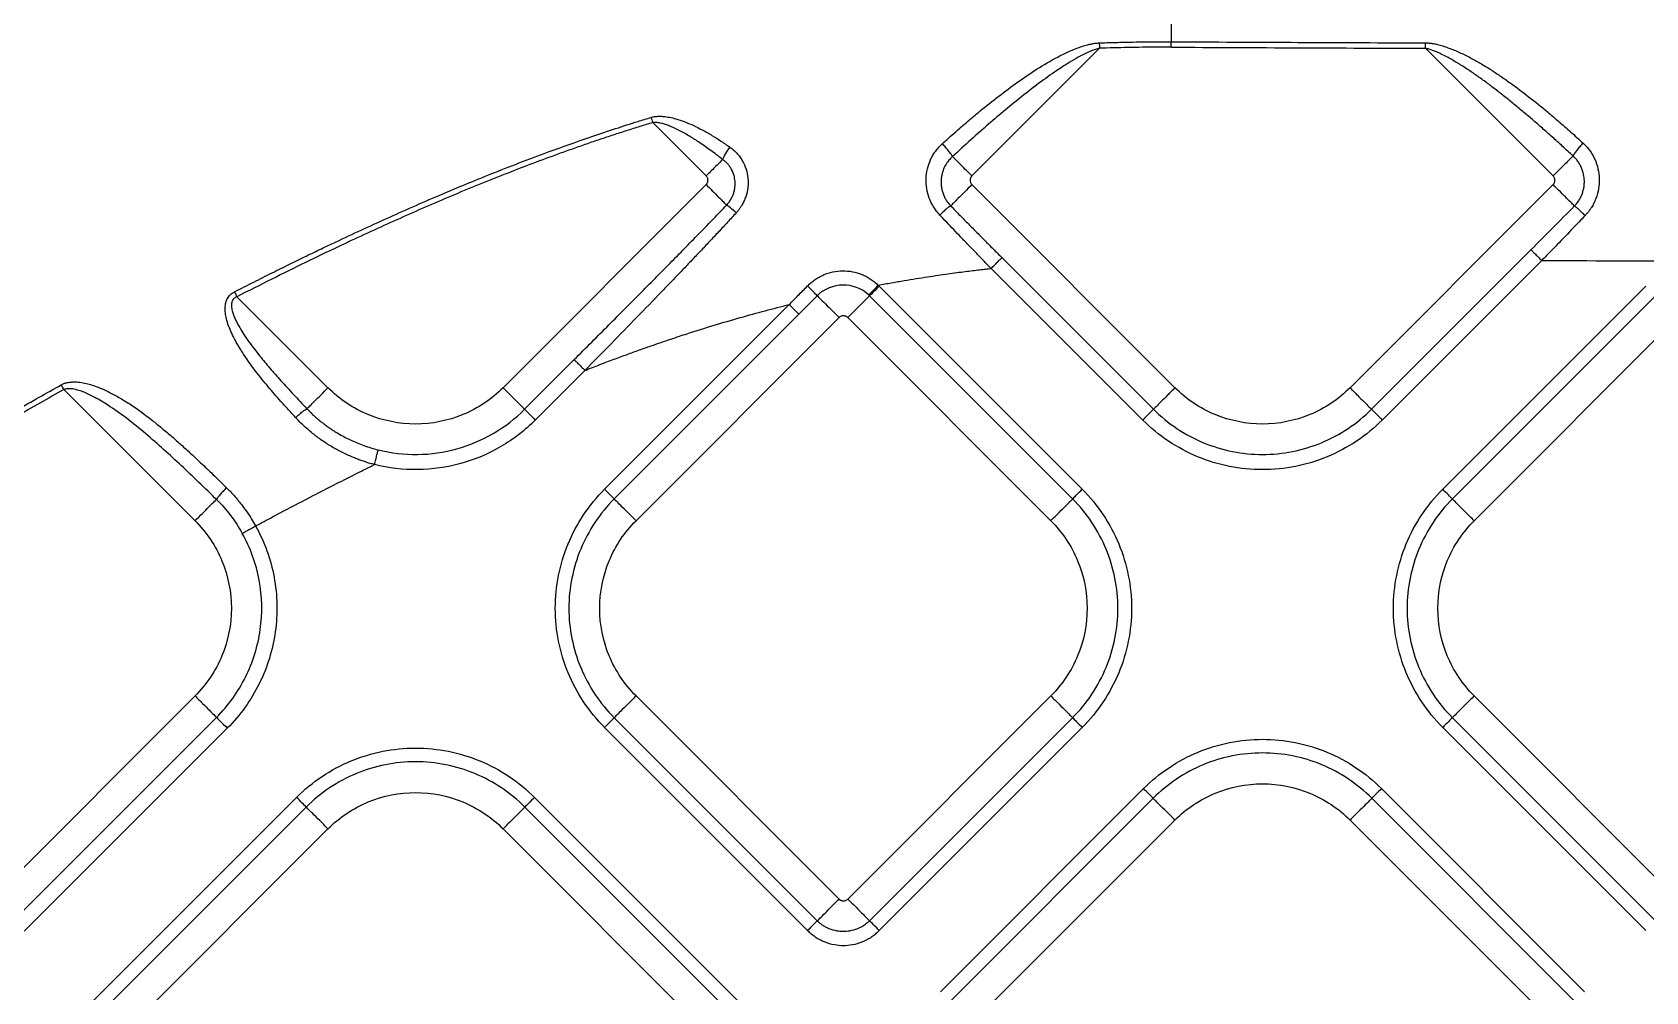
# Model space of a CAD drawing. Extents: x 526 to 610, y 679 to 808.
# Drawn here: x 564.12 to 569.35, y 729.75 to 732.86 of the extents above; entities that cross this region are included whole.
import ezdxf

# ---------------------------------------------------------------- set-up
doc = ezdxf.new("R2010")
doc.units = 0
doc.header["$MEASUREMENT"] = 0
doc.layers.add('1', color=4, linetype='Continuous')

# ---------------------------------------------------------------- blocks, each defined once
blk = doc.blocks.new('JETSETTER LX')
at = {"layer": '1', "color": 3, "linetype": 'Continuous', "lineweight": 25}
for p, q in [((41.4549, 35.9286), (41.041, 35.5147)), ((42.9268, 35.5147), (42.5129, 35.9287)), ((40.1788, 35.5147), (40.0057, 35.6878)), ((39.52, 34.8276), (40.1788, 35.4865)), ((41.6998, 34.8276), (41.041, 35.4865)), ((42.9268, 35.4865), (42.268, 34.8276)), ((41.1384, 35.2496), (41.6301, 34.7579)), ((42.3377, 34.7579), (42.855, 35.2753)), ((42.3725, 34.723), (42.8899, 35.2404)), ((41.1035, 35.2148), (41.5952, 34.723)), ((41.3991, 34.4984), (40.7404, 35.1571)), ((43.2274, 35.1571), (42.5687, 34.4984)), ((38.6564, 35.123), (38.9518, 34.8276)), ((40.4483, 35.0975), (39.8492, 34.4984)), ((40.4796, 35.0662), (40.5393, 35.126)), ((41.3678, 34.4671), (40.709, 35.126)), ((43.2588, 35.1259), (42.6, 34.4671)), ((40.4796, 35.0662), (39.8805, 34.4671)), ((39.9512, 34.3964), (40.61, 35.0553)), ((40.6383, 35.0553), (41.2971, 34.3964)), ((42.6707, 34.3964), (43.3295, 35.0552)), ((39.5897, 34.7579), (39.7506, 34.9188)), ((39.6245, 34.723), (39.7855, 34.8839)), ((38.5206, 34.3964), (38.0951, 34.8219)), ((38.5206, 33.8283), (37.8618, 33.1694)), ((40.61, 33.1695), (39.9512, 33.8283)), ((41.2971, 33.8283), (40.6383, 33.1695)), ((43.3295, 33.1694), (42.6707, 33.8283)), ((37.9315, 33.0997), (38.5903, 33.7585)), ((37.9664, 33.0648), (38.6252, 33.7237)), ((39.8492, 33.7263), (40.5079, 33.0676)), ((39.8805, 33.7576), (40.5393, 33.0988)), ((40.709, 33.0988), (41.3678, 33.7576)), ((40.7404, 33.0676), (41.3991, 33.7263)), ((42.5687, 33.7263), (43.2274, 33.0675)), ((42.6, 33.7576), (43.2588, 33.0987)), ((41.5978, 33.5276), (40.9391, 32.8688)), ((43.0287, 32.8688), (42.37, 33.5276)), ((38.8498, 33.4991), (38.1911, 32.8403)), ((38.8811, 33.4678), (38.2223, 32.8089)), ((40.2495, 32.8089), (39.5906, 33.4678)), ((40.2807, 32.8403), (39.6219, 33.4991)), ((41.6291, 33.4963), (40.9703, 32.8374)), ((42.9975, 32.8374), (42.3387, 33.4963)), ((41.041, 32.7667), (41.6998, 33.4256)), ((42.268, 33.4256), (42.9268, 32.7667)), ((38.293, 32.7382), (38.9518, 33.3971)), ((39.5199, 33.3971), (40.1788, 32.7382))]:
    blk.add_line(p, q, dxfattribs=at)
for points, knots in [([(41.6935, 37.2366), (41.6756, 37.2366), (41.6392, 37.2366), (41.5836, 37.236), (41.5258, 37.235), (41.466, 37.2334), (41.4041, 37.2313), (41.34, 37.2285), (41.274, 37.2251), (41.2058, 37.2209), (41.1356, 37.216), (41.0633, 37.2101), (40.9889, 37.2034), (40.9125, 37.1956), (40.8341, 37.1868), (40.7537, 37.1768), (40.6712, 37.1656), (40.5868, 37.1531), (40.5005, 37.1393), (40.3973, 37.1214), (40.2101, 37.0858), (39.9748, 37.0325), (39.7085, 36.9599), (39.5106, 36.8978), (39.3473, 36.8421), (39.1776, 36.7809), (38.8963, 36.6715), (38.5756, 36.5288), (38.2832, 36.3837), (38.0742, 36.2743), (37.8833, 36.1704), (37.717, 36.0772), (37.5762, 35.997), (37.4462, 35.9219), (37.2978, 35.8344), (37.1162, 35.7247), (36.8654, 35.5686), (36.604, 35.3972), (36.3627, 35.2299), (36.1222, 35.0567), (35.8881, 34.8777), (35.6709, 34.7012), (35.5547, 34.6034), (35.435, 34.5006), (35.3053, 34.3862), (35.1655, 34.2581), (35.0597, 34.1584), (34.9786, 34.0805), (34.8986, 34.0024), (34.846, 33.9498), (34.8198, 33.9236)], [0, 0, 0, 0, 0.0068046, 0.0138746, 0.0212106, 0.0288131, 0.0366827, 0.0448198, 0.0532251, 0.061899, 0.0708419, 0.0800542, 0.0895365, 0.099289, 0.1093121, 0.1196062, 0.1301717, 0.1410087, 0.1521176, 0.1634988, 0.1809041, 0.2247318, 0.255387, 0.2860909, 0.3038225, 0.3211933, 0.3549197, 0.4189888, 0.4551443, 0.4797041, 0.5091953, 0.5382852, 0.5526586, 0.571217, 0.5957482, 0.6187021, 0.6525968, 0.7091888, 0.7389538, 0.7658947, 0.823716, 0.8531365, 0.8745894, 0.8827188, 0.9145092, 0.9418327, 0.9564942, 0.9710746, 0.985576, 1, 1, 1, 1]), ([(41.6935, 37.2368), (41.6935, 37.229), (41.6934, 37.2158), (41.6932, 37.1773), (41.6931, 37.152), (41.6928, 37.0885), (41.6926, 37.0504), (41.6922, 36.9613), (41.6919, 36.9104), (41.6914, 36.7967), (41.6911, 36.7338), (41.6904, 36.598), (41.6901, 36.5249), (41.6893, 36.3709), (41.689, 36.29), (41.6882, 36.123), (41.6877, 36.037), (41.6873, 35.9498)], [0, 0, 0, 0, 0.125, 0.125, 0.25, 0.25, 0.375, 0.375, 0.5, 0.5, 0.625, 0.625, 0.75, 0.75, 0.875, 0.875, 1, 1, 1, 1]), ([(40.9453, 35.6194), (40.9555, 35.6286), (40.9742, 35.6453), (40.9997, 35.6678), (41.028, 35.6922), (41.0868, 35.7419), (41.1604, 35.7994), (41.2441, 35.8571), (41.2997, 35.8903), (41.3452, 35.9135), (41.3747, 35.9265), (41.3978, 35.9348), (41.4146, 35.9397), (41.4295, 35.9432), (41.4422, 35.9454), (41.4504, 35.9459), (41.4543, 35.9461)], [0, 0, 0, 0, 0.066991, 0.122561, 0.166598, 0.24992, 0.49971, 0.624729, 0.74967, 0.817485, 0.874757, 0.90695, 0.937204, 0.960283, 0.981178, 1, 1, 1, 1]), ([(41.4549, 35.9286), (41.4529, 35.9281), (41.4486, 35.9271), (41.4421, 35.925), (41.435, 35.9225), (41.4275, 35.9195), (41.4168, 35.915), (41.4029, 35.9085), (41.3819, 35.8974), (41.3549, 35.8815), (41.3147, 35.8557), (41.2632, 35.8192), (41.2059, 35.775), (41.1489, 35.7285), (41.0938, 35.6816), (41.0365, 35.631), (40.9979, 35.5957), (40.9781, 35.5776)], [0, 0, 0, 0, 0.010503, 0.022001, 0.034514, 0.048057, 0.062641, 0.092689, 0.125114, 0.182324, 0.250155, 0.365896, 0.50013, 0.615152, 0.736783, 0.865056, 1, 1, 1, 1]), ([(41.4543, 35.9461), (41.4705, 35.9467), (41.5026, 35.9477), (41.5503, 35.9488), (41.5969, 35.9495), (41.6425, 35.9499), (41.6725, 35.9498), (41.6873, 35.9498)], [0, 0, 0, 0, 0.209038, 0.413553, 0.613551, 0.809032, 1, 1, 1, 1]), ([(41.6872, 35.9322), (41.6717, 35.9322), (41.6407, 35.9323), (41.5942, 35.9319), (41.5477, 35.9312), (41.5013, 35.9302), (41.4704, 35.9292), (41.4549, 35.9286)], [0, 0, 0, 0, 0.200334, 0.400488, 0.600475, 0.800308, 1, 1, 1, 1]), ([(42.5129, 35.9463), (42.5149, 35.9462), (42.519, 35.9462), (42.5252, 35.9457), (42.5315, 35.945), (42.538, 35.944), (42.5447, 35.9428), (42.555, 35.9404), (42.5697, 35.9362), (42.5937, 35.9279), (42.6238, 35.9155), (42.6578, 35.8989), (42.6915, 35.8801), (42.7234, 35.8604), (42.7556, 35.8389), (42.7969, 35.81), (42.8485, 35.7714), (42.9007, 35.7292), (42.9458, 35.6909), (42.9843, 35.6571), (43.0104, 35.6334), (43.0238, 35.6212)], [0, 0, 0, 0, 0.009676, 0.019634, 0.029893, 0.040473, 0.05139, 0.06266, 0.09173, 0.125656, 0.186268, 0.250167, 0.310354, 0.375219, 0.433875, 0.500275, 0.622209, 0.750076, 0.828389, 0.911707, 1, 1, 1, 1]), ([(42.9914, 35.5794), (42.9802, 35.5897), (42.958, 35.6102), (42.9249, 35.6402), (42.8922, 35.6692), (42.8601, 35.6972), (42.8285, 35.724), (42.7973, 35.7498), (42.7664, 35.7747), (42.7364, 35.798), (42.7062, 35.8207), (42.6765, 35.8421), (42.6453, 35.8633), (42.6143, 35.8827), (42.5867, 35.8983), (42.5649, 35.9095), (42.5495, 35.9168), (42.5363, 35.922), (42.5244, 35.926), (42.5166, 35.9278), (42.5129, 35.9287)], [0, 0, 0, 0, 0.076717, 0.151655, 0.22482, 0.296218, 0.365856, 0.433742, 0.499883, 0.565779, 0.624901, 0.69045, 0.749932, 0.814546, 0.874691, 0.909527, 0.93745, 0.959974, 0.980793, 1, 1, 1, 1]), ([(38.6484, 35.1388), (38.6692, 35.1495), (38.71, 35.1702), (38.7696, 35.2), (38.8261, 35.2279), (38.8795, 35.2539), (38.9297, 35.2781), (39.0165, 35.3194), (39.1432, 35.378), (39.3063, 35.4497), (39.4766, 35.5204), (39.6336, 35.581), (39.7732, 35.631), (39.8749, 35.6652), (39.9476, 35.6885), (39.9863, 35.7003), (40.0006, 35.7047)], [0, 0, 0, 0, 0.047899, 0.093332, 0.136288, 0.176755, 0.21472, 0.250169, 0.37317, 0.500156, 0.614158, 0.750166, 0.843967, 0.917259, 0.969426, 1, 1, 1, 1]), ([(40.0006, 35.7047), (40.0022, 35.7052), (40.0056, 35.7061), (40.0108, 35.7071), (40.0164, 35.7078), (40.0221, 35.7082), (40.0282, 35.7084), (40.0345, 35.7082), (40.0452, 35.7074), (40.0608, 35.7051), (40.083, 35.6996), (40.1085, 35.6909), (40.1371, 35.6789), (40.1672, 35.664), (40.1966, 35.6471), (40.2264, 35.6283), (40.2454, 35.6151), (40.2556, 35.6081)], [0, 0, 0, 0, 0.017974, 0.036673, 0.056181, 0.07657, 0.097904, 0.120238, 0.14362, 0.211931, 0.286984, 0.388462, 0.50078, 0.620591, 0.750321, 0.866527, 1, 1, 1, 1]), ([(40.0057, 35.6878), (39.9915, 35.6835), (39.963, 35.6748), (39.9202, 35.6613), (39.8772, 35.6473), (39.834, 35.6329), (39.7905, 35.6181), (39.7469, 35.6029), (39.703, 35.5872), (39.6175, 35.5559), (39.4889, 35.5065), (39.3209, 35.437), (39.1522, 35.3628), (39.0057, 35.2951), (38.8775, 35.2335), (38.768, 35.1796), (38.6941, 35.1421), (38.6564, 35.123)], [0, 0, 0, 0, 0.030419, 0.061062, 0.091932, 0.123031, 0.154359, 0.18592, 0.217715, 0.249745, 0.372544, 0.499773, 0.622174, 0.750001, 0.830201, 0.913532, 1, 1, 1, 1]), ([(40.2323, 35.5682), (40.2257, 35.5733), (40.2129, 35.5832), (40.194, 35.5972), (40.1759, 35.6102), (40.1586, 35.622), (40.1422, 35.6328), (40.1209, 35.646), (40.099, 35.6583), (40.0769, 35.6694), (40.0611, 35.6763), (40.0469, 35.6815), (40.0356, 35.6847), (40.0266, 35.6867), (40.0195, 35.6878), (40.0126, 35.6883), (40.0079, 35.688), (40.0057, 35.6878)], [0, 0, 0, 0, 0.095811, 0.186583, 0.272333, 0.35308, 0.428846, 0.499659, 0.642128, 0.719246, 0.785273, 0.840943, 0.892492, 0.921063, 0.946411, 0.974305, 1, 1, 1, 1]), ([(40.2556, 35.6081), (40.2509, 35.6017), (40.2459, 35.5943), (40.2376, 35.5801), (40.2343, 35.5734), (40.2323, 35.5682)], [0, 0, 0, 0, 0.5, 0.5, 1, 1, 1, 1]), ([(40.2556, 35.6081), (40.2577, 35.6066), (40.2617, 35.6037), (40.2675, 35.5988), (40.2731, 35.5937), (40.2801, 35.5865), (40.2881, 35.5768), (40.2991, 35.56), (40.3094, 35.537), (40.3153, 35.5073), (40.3151, 35.4768), (40.3093, 35.4519), (40.3018, 35.433), (40.2955, 35.4209), (40.289, 35.4108), (40.2829, 35.4026), (40.2784, 35.3975), (40.2762, 35.3949)], [0, 0, 0, 0, 0.031245, 0.062472, 0.093767, 0.12521, 0.18783, 0.25017, 0.375521, 0.500156, 0.625309, 0.750164, 0.812466, 0.875009, 0.916963, 0.958555, 1, 1, 1, 1]), ([(40.937, 35.3879), (40.9352, 35.3899), (40.9316, 35.3939), (40.9265, 35.4002), (40.9217, 35.4067), (40.9157, 35.4158), (40.9091, 35.4276), (40.9005, 35.4473), (40.8934, 35.4734), (40.8914, 35.5057), (40.8956, 35.5377), (40.9045, 35.5632), (40.9145, 35.5822), (40.9234, 35.5956), (40.9336, 35.6082), (40.9414, 35.6157), (40.9453, 35.6194)], [0, 0, 0, 0, 0.03108, 0.062232, 0.093536, 0.125071, 0.18754, 0.24992, 0.374609, 0.499639, 0.624312, 0.749422, 0.81227, 0.874584, 0.93696, 1, 1, 1, 1]), ([(40.9781, 35.5776), (40.977, 35.5797), (40.9754, 35.5823), (40.9711, 35.5885), (40.9684, 35.5921), (40.9623, 35.5999), (40.9589, 35.604), (40.9521, 35.612), (40.9486, 35.6159), (40.9453, 35.6195)], [0, 0, 0, 0, 0.25, 0.25, 0.5, 0.5, 0.75, 0.75, 1, 1, 1, 1]), ([(43.0238, 35.6212), (43.0204, 35.6176), (43.0169, 35.6136), (43.0099, 35.6055), (43.0065, 35.6013), (43.0005, 35.5936), (42.9979, 35.59), (42.9939, 35.5838), (42.9924, 35.5813), (42.9914, 35.5794)], [0, 0, 0, 0, 0.25, 0.25, 0.5, 0.5, 0.75, 0.75, 1, 1, 1, 1]), ([(43.0238, 35.6212), (43.0258, 35.6194), (43.0297, 35.6157), (43.0353, 35.6097), (43.0406, 35.6035), (43.0472, 35.5948), (43.0547, 35.5834), (43.0647, 35.5641), (43.0735, 35.5383), (43.0776, 35.5058), (43.0754, 35.473), (43.0681, 35.4465), (43.0593, 35.4264), (43.0521, 35.4136), (43.0449, 35.403), (43.0381, 35.3943), (43.0332, 35.3889), (43.0307, 35.3862)], [0, 0, 0, 0, 0.03114, 0.062313, 0.093595, 0.125063, 0.187615, 0.2499, 0.374874, 0.499612, 0.624566, 0.749412, 0.812103, 0.874471, 0.916481, 0.958261, 1, 1, 1, 1]), ([(40.2323, 35.5682), (40.2254, 35.5613), (40.2165, 35.5525), (40.1977, 35.5337), (40.1879, 35.5238), (40.1788, 35.5147)], [0, 0, 0, 0, 0.5, 0.5, 1, 1, 1, 1]), ([(40.2451, 35.4201), (40.2465, 35.4216), (40.2493, 35.4247), (40.2531, 35.4296), (40.2566, 35.4347), (40.2598, 35.4399), (40.2626, 35.4453), (40.2651, 35.4508), (40.2673, 35.4565), (40.2691, 35.4622), (40.2706, 35.4681), (40.2717, 35.474), (40.2724, 35.4799), (40.2728, 35.4859), (40.2729, 35.4919), (40.2723, 35.502), (40.2695, 35.5178), (40.2627, 35.534), (40.2548, 35.5464), (40.2483, 35.5544), (40.2408, 35.5618), (40.2352, 35.566), (40.2323, 35.5682)], [0, 0, 0, 0, 0.036519, 0.072788, 0.108854, 0.144757, 0.180532, 0.216209, 0.251813, 0.287363, 0.322876, 0.358361, 0.393826, 0.429274, 0.464706, 0.500122, 0.61119, 0.749708, 0.81248, 0.874695, 0.934977, 1, 1, 1, 1]), ([(40.9781, 35.5776), (40.9766, 35.5762), (40.9734, 35.5733), (40.9688, 35.5684), (40.9642, 35.5628), (40.9597, 35.5566), (40.9553, 35.5496), (40.9511, 35.5413), (40.9472, 35.5317), (40.9441, 35.5212), (40.942, 35.5103), (40.9409, 35.4986), (40.9412, 35.4859), (40.943, 35.473), (40.9462, 35.4606), (40.9507, 35.4487), (40.9566, 35.4374), (40.9637, 35.4269), (40.9693, 35.4207), (40.9721, 35.4176)], [0, 0, 0, 0, 0.034879, 0.072482, 0.112829, 0.155959, 0.201925, 0.250796, 0.313134, 0.375664, 0.434308, 0.500464, 0.573898, 0.646472, 0.718237, 0.789291, 0.859785, 0.929931, 1, 1, 1, 1]), ([(41.041, 35.5147), (41.0352, 35.5205), (41.0292, 35.5265), (41.0171, 35.5387), (41.011, 35.5447), (40.9996, 35.5562), (40.9942, 35.5615), (40.985, 35.5707), (40.9811, 35.5746), (40.9781, 35.5776)], [0, 0, 0, 0, 0.25, 0.25, 0.5, 0.5, 0.75, 0.75, 1, 1, 1, 1]), ([(42.9914, 35.5794), (42.9887, 35.5766), (42.9849, 35.5729), (42.9757, 35.5636), (42.9702, 35.5582), (42.9584, 35.5463), (42.952, 35.54), (42.9392, 35.5272), (42.9329, 35.5208), (42.9268, 35.5147)], [0, 0, 0, 0, 0.25, 0.25, 0.5, 0.5, 0.75, 0.75, 1, 1, 1, 1]), ([(42.9961, 35.4172), (42.9976, 35.4188), (43.0007, 35.4221), (43.0049, 35.4273), (43.0088, 35.4327), (43.0123, 35.4382), (43.0155, 35.4439), (43.0183, 35.4498), (43.0208, 35.4558), (43.0229, 35.4619), (43.0247, 35.468), (43.0261, 35.4743), (43.0272, 35.4806), (43.0279, 35.4869), (43.0282, 35.4933), (43.0282, 35.5041), (43.0262, 35.5212), (43.0199, 35.5405), (43.0115, 35.5561), (43.004, 35.5663), (42.9974, 35.5738), (42.9932, 35.5777), (42.9914, 35.5794)], [0, 0, 0, 0, 0.037113, 0.073858, 0.110292, 0.146464, 0.182417, 0.218189, 0.25381, 0.289308, 0.324704, 0.360014, 0.395254, 0.430433, 0.46556, 0.500642, 0.609732, 0.749926, 0.83469, 0.904631, 0.959791, 1, 1, 1, 1]), ([(40.1788, 35.4865), (40.1794, 35.4871), (40.1806, 35.4884), (40.182, 35.4906), (40.1834, 35.4933), (40.1844, 35.4967), (40.1848, 35.5006), (40.1844, 35.5045), (40.1832, 35.5083), (40.1814, 35.5118), (40.1797, 35.5138), (40.1788, 35.5147)], [0, 0, 0, 0, 0.083478, 0.166388, 0.250171, 0.374789, 0.500105, 0.62472, 0.750039, 0.874841, 1, 1, 1, 1]), ([(41.041, 35.5147), (41.0404, 35.5141), (41.0392, 35.5128), (41.0378, 35.5106), (41.0364, 35.5079), (41.0354, 35.5045), (41.035, 35.5006), (41.0354, 35.4967), (41.0366, 35.4929), (41.0384, 35.4894), (41.0401, 35.4874), (41.041, 35.4865)], [0, 0, 0, 0, 0.083478, 0.166388, 0.250171, 0.374789, 0.500105, 0.62472, 0.750039, 0.874841, 1, 1, 1, 1]), ([(42.9268, 35.4865), (42.9274, 35.4871), (42.9286, 35.4884), (42.93, 35.4906), (42.9314, 35.4933), (42.9324, 35.4967), (42.9328, 35.5006), (42.9324, 35.5045), (42.9312, 35.5083), (42.9294, 35.5118), (42.9277, 35.5138), (42.9268, 35.5147)], [0, 0, 0, 0, 0.083478, 0.166388, 0.250171, 0.374789, 0.500105, 0.62472, 0.750039, 0.874841, 1, 1, 1, 1]), ([(40.1788, 35.4865), (40.1852, 35.4801), (40.192, 35.4733), (40.2054, 35.4598), (40.2121, 35.4531), (40.2244, 35.4408), (40.23, 35.4353), (40.2391, 35.4261), (40.2427, 35.4226), (40.2451, 35.4201)], [0, 0, 0, 0, 0.25, 0.25, 0.5, 0.5, 0.75, 0.75, 1, 1, 1, 1]), ([(41.041, 35.4865), (41.0331, 35.4785), (41.0252, 35.4706), (41.0103, 35.4557), (41.0032, 35.4487), (40.9908, 35.4363), (40.9855, 35.4309), (40.977, 35.4225), (40.9739, 35.4194), (40.9721, 35.4176)], [0, 0, 0, 0, 0.25, 0.25, 0.5, 0.5, 0.75, 0.75, 1, 1, 1, 1]), ([(42.9961, 35.4172), (42.9944, 35.4188), (42.9914, 35.4218), (42.9831, 35.4302), (42.9777, 35.4355), (42.9652, 35.448), (42.9581, 35.4551), (42.9429, 35.4703), (42.9349, 35.4784), (42.9268, 35.4865)], [0, 0, 0, 0, 0.25, 0.25, 0.5, 0.5, 0.75, 0.75, 1, 1, 1, 1]), ([(39.7506, 34.9188), (39.7696, 34.9378), (39.8071, 34.9754), (39.8625, 35.0309), (39.9162, 35.0848), (39.9683, 35.1372), (40.0187, 35.1881), (40.0673, 35.2374), (40.1143, 35.2852), (40.1595, 35.3314), (40.203, 35.3762), (40.2313, 35.4057), (40.2451, 35.4201)], [0, 0, 0, 0, 0.114572, 0.225898, 0.333979, 0.438819, 0.540421, 0.638788, 0.733925, 0.825836, 0.914526, 1, 1, 1, 1]), ([(40.2762, 35.3949), (40.2668, 35.3847), (40.2478, 35.3641), (40.2189, 35.3331), (40.1894, 35.3016), (40.1593, 35.2697), (40.1285, 35.2374), (40.0972, 35.2046), (40.0653, 35.1714), (40.0175, 35.1218), (39.9528, 35.0551), (39.8703, 34.9705), (39.8141, 34.9131), (39.7855, 34.8839)], [0, 0, 0, 0, 0.058942, 0.1189, 0.179878, 0.241875, 0.304894, 0.368936, 0.434003, 0.500001, 0.660438, 0.827062, 1, 1, 1, 1]), ([(40.2762, 35.3949), (40.2699, 35.4006), (40.2633, 35.4064), (40.2522, 35.4154), (40.2478, 35.4186), (40.2451, 35.4201)], [0, 0, 0, 0, 0.5, 0.5, 1, 1, 1, 1]), ([(40.9721, 35.4176), (40.9711, 35.4171), (40.9694, 35.416), (40.9649, 35.4127), (40.962, 35.4104), (40.9555, 35.4049), (40.9519, 35.4017), (40.9444, 35.3949), (40.9406, 35.3914), (40.937, 35.3879)], [0, 0, 0, 0, 0.25, 0.25, 0.5, 0.5, 0.75, 0.75, 1, 1, 1, 1]), ([(40.9721, 35.4176), (40.9811, 35.4084), (40.9991, 35.39), (41.0264, 35.3623), (41.054, 35.3344), (41.0818, 35.3063), (41.11, 35.278), (41.1289, 35.2591), (41.1384, 35.2496)], [0, 0, 0, 0, 0.163048, 0.327525, 0.493446, 0.660823, 0.82967, 1, 1, 1, 1]), ([(43.0307, 35.3862), (43.0271, 35.3898), (43.0232, 35.3935), (43.0157, 35.4005), (43.012, 35.4039), (43.0056, 35.4096), (43.0028, 35.412), (42.9985, 35.4155), (42.997, 35.4167), (42.9961, 35.4172)], [0, 0, 0, 0, 0.25, 0.25, 0.5, 0.5, 0.75, 0.75, 1, 1, 1, 1]), ([(41.1035, 35.2148), (41.0951, 35.2234), (41.0784, 35.2405), (41.0536, 35.2661), (41.0293, 35.2912), (41.0055, 35.3159), (40.9822, 35.3403), (40.9594, 35.3642), (40.9444, 35.3801), (40.937, 35.3879)], [0, 0, 0, 0, 0.1504181, 0.2983874, 0.4438641, 0.5868051, 0.7271685, 0.8649134, 1, 1, 1, 1]), ([(43.0307, 35.3862), (43.0242, 35.3794), (43.0009, 35.355), (42.9645, 35.3172), (42.9241, 35.2755), (42.9005, 35.2512), (42.8899, 35.2404)], [0, 0, 0, 0, 0.139427, 0.499997, 0.775866, 1, 1, 1, 1]), ([(41.1035, 35.2148), (41.1073, 35.2186), (41.1114, 35.2226), (41.1192, 35.2305), (41.123, 35.2343), (41.1296, 35.2409), (41.1324, 35.2437), (41.1364, 35.2477), (41.1377, 35.249), (41.1384, 35.2496)], [0, 0, 0, 0, 0.25, 0.25, 0.5, 0.5, 0.75, 0.75, 1, 1, 1, 1]), ([(42.855, 35.2752), (42.8557, 35.2746), (42.857, 35.2733), (42.861, 35.2693), (42.8638, 35.2665), (42.8704, 35.2599), (42.8742, 35.2561), (42.882, 35.2482), (42.8861, 35.2442), (42.8899, 35.2404)], [0, 0, 0, 0, 0.25, 0.25, 0.5, 0.5, 0.75, 0.75, 1, 1, 1, 1]), ([(40.5078, 35.1581), (40.5097, 35.1599), (40.5134, 35.1636), (40.5194, 35.1689), (40.5257, 35.1739), (40.5343, 35.1801), (40.5456, 35.1871), (40.5647, 35.1963), (40.5901, 35.2044), (40.6219, 35.2078), (40.6537, 35.2051), (40.6794, 35.1975), (40.6987, 35.1886), (40.7125, 35.1805), (40.7254, 35.1712), (40.7332, 35.164), (40.7371, 35.1604)], [0, 0, 0, 0, 0.031138, 0.062329, 0.093642, 0.125147, 0.187682, 0.249948, 0.374984, 0.499477, 0.624546, 0.749327, 0.812523, 0.874985, 0.937287, 1, 1, 1, 1]), ([(40.7371, 35.1604), (40.7516, 35.163), (40.7798, 35.1682), (40.8209, 35.1753), (40.8597, 35.1817), (40.8962, 35.1874), (40.9303, 35.1925), (40.962, 35.1971), (40.9914, 35.2011), (41.0185, 35.2046), (41.0431, 35.2077), (41.0654, 35.2104), (41.0852, 35.2127), (41.0977, 35.2141), (41.1035, 35.2148)], [0, 0, 0, 0, 0.1192055, 0.2318752, 0.338018, 0.4376399, 0.5307447, 0.6173344, 0.6974093, 0.7709683, 0.8380097, 0.8985308, 0.9525286, 1, 1, 1, 1]), ([(38.8468, 34.7311), (38.8415, 34.7369), (38.8315, 34.7478), (38.8174, 34.7632), (38.8014, 34.7809), (38.7835, 34.801), (38.7556, 34.8331), (38.7232, 34.8728), (38.6917, 34.9157), (38.6684, 34.9514), (38.6478, 34.9864), (38.6319, 35.0195), (38.6222, 35.0498), (38.6185, 35.0697), (38.6176, 35.0872), (38.6197, 35.1031), (38.6243, 35.1153), (38.6299, 35.1239), (38.6351, 35.1298), (38.6413, 35.1349), (38.646, 35.1375), (38.6484, 35.1388)], [0, 0, 0, 0, 0.0468161, 0.0883471, 0.1245522, 0.1897523, 0.2494342, 0.3802156, 0.4986007, 0.5727926, 0.640886, 0.7484757, 0.7986999, 0.8385923, 0.8740641, 0.9071617, 0.9368834, 0.9527661, 0.9683141, 0.9839267, 1, 1, 1, 1]), ([(40.4483, 35.0975), (40.4581, 35.1076), (40.4779, 35.1278), (40.4978, 35.1479), (40.5078, 35.1581)], [0, 0, 0, 0, 0.496934, 1, 1, 1, 1]), ([(40.5393, 35.126), (40.5364, 35.1289), (40.5319, 35.1337), (40.5205, 35.1452), (40.5139, 35.1519), (40.5078, 35.1581)], [0, 0, 0, 0, 0.5, 0.5, 1, 1, 1, 1]), ([(40.7371, 35.1604), (40.7312, 35.1541), (40.7247, 35.1474), (40.7137, 35.1359), (40.7093, 35.1313), (40.7065, 35.1284)], [0, 0, 0, 0, 0.5, 0.5, 1, 1, 1, 1]), ([(40.709, 35.126), (40.7118, 35.1288), (40.7164, 35.1333), (40.7277, 35.1445), (40.7343, 35.1511), (40.7404, 35.1571)], [0, 0, 0, 0, 0.5, 0.5, 1, 1, 1, 1]), ([(38.6564, 35.123), (38.6554, 35.1226), (38.6533, 35.1219), (38.6505, 35.1203), (38.6479, 35.1185), (38.6457, 35.1164), (38.6438, 35.114), (38.6421, 35.1113), (38.6408, 35.1084), (38.6398, 35.1052), (38.6385, 35.0988), (38.6386, 35.0881), (38.6416, 35.0745), (38.6462, 35.0607), (38.6517, 35.0481), (38.6582, 35.0353), (38.6671, 35.0193), (38.6797, 34.999), (38.6958, 34.9758), (38.7131, 34.9526), (38.7351, 34.9245), (38.7638, 34.8902), (38.8002, 34.849), (38.8405, 34.805), (38.869, 34.7751), (38.8837, 34.7595)], [0, 0, 0, 0, 0.0072504, 0.0141925, 0.0209265, 0.0275616, 0.0342121, 0.0409916, 0.0480073, 0.055356, 0.0631223, 0.0913169, 0.125868, 0.1556925, 0.1883993, 0.21776, 0.2510355, 0.3096016, 0.3762294, 0.4374366, 0.5007941, 0.6109776, 0.7308372, 0.8604825, 1, 1, 1, 1]), ([(39.7855, 34.8839), (39.8016, 34.8902), (39.8329, 34.9024), (39.8786, 34.9197), (39.9213, 34.9355), (39.9612, 34.9499), (39.9981, 34.9629), (40.032, 34.9747), (40.063, 34.9851), (40.0909, 34.9944), (40.1378, 35.0097), (40.2035, 35.0303), (40.288, 35.0551), (40.3692, 35.0775), (40.4223, 35.091), (40.4483, 35.0975)], [0, 0, 0, 0, 0.074647, 0.144672, 0.210076, 0.270858, 0.327016, 0.378549, 0.425453, 0.467726, 0.505364, 0.637584, 0.764046, 0.884829, 1, 1, 1, 1]), ([(40.4483, 35.0975), (40.4544, 35.0914), (40.4609, 35.0848), (40.4722, 35.0736), (40.4767, 35.069), (40.4796, 35.0662)], [0, 0, 0, 0, 0.5, 0.5, 1, 1, 1, 1]), ([(40.5393, 35.126), (40.5394, 35.1258), (40.5411, 35.1242), (40.5481, 35.1171), (40.5536, 35.1117), (40.5673, 35.0979), (40.5756, 35.0897), (40.5928, 35.0724), (40.6017, 35.0635), (40.61, 35.0553)], [0, 0, 0, 0, 0.25, 0.25, 0.5, 0.5, 0.75, 0.75, 1, 1, 1, 1]), ([(40.6383, 35.0553), (40.6465, 35.0635), (40.6554, 35.0724), (40.6727, 35.0897), (40.681, 35.0979), (40.6947, 35.1117), (40.7001, 35.1171), (40.7072, 35.1242), (40.7088, 35.1258), (40.709, 35.126)], [0, 0, 0, 0, 0.25, 0.25, 0.5, 0.5, 0.75, 0.75, 1, 1, 1, 1]), ([(40.6383, 35.0553), (40.6376, 35.0559), (40.6364, 35.057), (40.6342, 35.0585), (40.6314, 35.0598), (40.6281, 35.0609), (40.6241, 35.0612), (40.6202, 35.0609), (40.6164, 35.0597), (40.6129, 35.0579), (40.611, 35.0561), (40.61, 35.0553)], [0, 0, 0, 0, 0.083478, 0.166388, 0.250171, 0.374789, 0.500105, 0.62472, 0.750039, 0.874841, 1, 1, 1, 1]), ([(39.7506, 34.9188), (39.7512, 34.9182), (39.7525, 34.9169), (39.7566, 34.9128), (39.7593, 34.9101), (39.7659, 34.9035), (39.7697, 34.8997), (39.7776, 34.8918), (39.7816, 34.8877), (39.7855, 34.8839)], [0, 0, 0, 0, 0.25, 0.25, 0.5, 0.5, 0.75, 0.75, 1, 1, 1, 1]), ([(37.0583, 34.2215), (37.085, 34.2385), (37.139, 34.2728), (37.2211, 34.3243), (37.3051, 34.3765), (37.391, 34.4294), (37.4788, 34.4829), (37.5765, 34.5417), (37.6864, 34.6072), (37.8111, 34.6803), (37.9454, 34.7578), (38.0384, 34.8102), (38.0865, 34.8373)], [0, 0, 0, 0, 0.079218, 0.160069, 0.242565, 0.326714, 0.412527, 0.500016, 0.612054, 0.732694, 0.861989, 1, 1, 1, 1]), ([(38.0951, 34.8219), (38.0691, 34.8072), (38.017, 34.7779), (37.9388, 34.7333), (37.8605, 34.6882), (37.782, 34.6425), (37.7033, 34.5963), (37.6245, 34.5495), (37.5455, 34.5021), (37.4663, 34.4542), (37.387, 34.4057), (37.3075, 34.3566), (37.2278, 34.307), (37.1479, 34.2569), (37.0948, 34.2231), (37.0681, 34.2061)], [0, 0, 0, 0, 0.074764, 0.1498825, 0.2253569, 0.3011888, 0.3773796, 0.4539309, 0.530844, 0.6081203, 0.6857614, 0.7637686, 0.8421432, 0.9208865, 1, 1, 1, 1]), ([(38.0865, 34.8373), (38.0879, 34.838), (38.0907, 34.8395), (38.0951, 34.8414), (38.0998, 34.843), (38.1048, 34.8443), (38.11, 34.8453), (38.1154, 34.8461), (38.121, 34.8465), (38.1314, 34.8468), (38.1471, 34.8458), (38.167, 34.842), (38.187, 34.8364), (38.2059, 34.8296), (38.2247, 34.8216), (38.2487, 34.8102), (38.2784, 34.7941), (38.3241, 34.7657), (38.3672, 34.734), (38.4095, 34.6997), (38.4406, 34.6734), (38.4722, 34.6458), (38.5046, 34.6165), (38.5402, 34.5833), (38.5801, 34.5452), (38.608, 34.5179), (38.6226, 34.5036)], [0, 0, 0, 0, 0.007066, 0.01429, 0.021718, 0.029387, 0.037334, 0.045591, 0.054187, 0.063148, 0.092704, 0.126082, 0.15628, 0.188987, 0.218851, 0.251477, 0.311941, 0.375825, 0.500709, 0.558682, 0.625515, 0.687255, 0.750288, 0.82444, 0.907747, 1, 1, 1, 1]), ([(38.5898, 34.4656), (38.5822, 34.473), (38.5672, 34.4878), (38.5445, 34.5097), (38.522, 34.5314), (38.4995, 34.5528), (38.4653, 34.5851), (38.4195, 34.6272), (38.3597, 34.6796), (38.2999, 34.7282), (38.2447, 34.7677), (38.1989, 34.7953), (38.167, 34.8109), (38.1442, 34.8191), (38.1308, 34.8227), (38.1207, 34.8243), (38.1133, 34.8248), (38.1066, 34.8246), (38.1005, 34.8238), (38.0969, 34.8225), (38.0951, 34.8219)], [0, 0, 0, 0, 0.050657, 0.100964, 0.150926, 0.20055, 0.249841, 0.376897, 0.499611, 0.632904, 0.749226, 0.828705, 0.892188, 0.921258, 0.945972, 0.958994, 0.970795, 0.981471, 0.991148, 1, 1, 1, 1]), ([(38.8837, 34.7595), (38.8858, 34.7616), (38.8891, 34.7649), (38.8977, 34.7735), (38.903, 34.7788), (38.9152, 34.791), (38.922, 34.7978), (38.9365, 34.8123), (38.9442, 34.82), (38.9518, 34.8276)], [0, 0, 0, 0, 0.25, 0.25, 0.5, 0.5, 0.75, 0.75, 1, 1, 1, 1]), ([(39.52, 34.8276), (39.4828, 34.7904), (39.4382, 34.7607), (39.3411, 34.7204), (39.2885, 34.71), (39.1833, 34.71), (39.1307, 34.7204), (39.0336, 34.7607), (38.989, 34.7904), (38.9518, 34.8276)], [0, 0, 0, 0, 0.25, 0.25, 0.5, 0.5, 0.75, 0.75, 1, 1, 1, 1]), ([(39.52, 34.8276), (39.5282, 34.8194), (39.5365, 34.8111), (39.552, 34.7956), (39.5593, 34.7883), (39.5719, 34.7757), (39.5773, 34.7703), (39.5855, 34.7621), (39.5883, 34.7593), (39.5897, 34.7579)], [0, 0, 0, 0, 0.25, 0.25, 0.5, 0.5, 0.75, 0.75, 1, 1, 1, 1]), ([(41.6998, 34.8276), (41.6916, 34.8194), (41.6833, 34.8111), (41.6678, 34.7956), (41.6605, 34.7883), (41.6479, 34.7757), (41.6425, 34.7703), (41.6343, 34.7621), (41.6315, 34.7593), (41.6301, 34.7579)], [0, 0, 0, 0, 0.25, 0.25, 0.5, 0.5, 0.75, 0.75, 1, 1, 1, 1]), ([(42.268, 34.8276), (42.2308, 34.7904), (42.1862, 34.7607), (42.0891, 34.7204), (42.0365, 34.71), (41.9313, 34.71), (41.8787, 34.7204), (41.7816, 34.7607), (41.737, 34.7904), (41.6998, 34.8276)], [0, 0, 0, 0, 0.25, 0.25, 0.5, 0.5, 0.75, 0.75, 1, 1, 1, 1]), ([(42.268, 34.8276), (42.2762, 34.8194), (42.2845, 34.8111), (42.3, 34.7956), (42.3073, 34.7883), (42.3199, 34.7757), (42.3253, 34.7703), (42.3335, 34.7621), (42.3363, 34.7593), (42.3377, 34.7579)], [0, 0, 0, 0, 0.25, 0.25, 0.5, 0.5, 0.75, 0.75, 1, 1, 1, 1]), ([(38.8468, 34.7311), (38.8504, 34.7344), (38.8543, 34.7378), (38.8619, 34.7443), (38.8656, 34.7474), (38.8724, 34.7526), (38.8755, 34.7548), (38.8804, 34.758), (38.8824, 34.759), (38.8837, 34.7595)], [0, 0, 0, 0, 0.25, 0.25, 0.5, 0.5, 0.75, 0.75, 1, 1, 1, 1]), ([(39.1027, 34.5784), (39.0978, 34.5798), (39.0881, 34.5824), (39.0737, 34.5869), (39.0594, 34.5917), (39.0452, 34.597), (39.024, 34.6055), (38.9965, 34.6182), (38.9634, 34.6363), (38.9316, 34.6568), (38.9048, 34.6769), (38.8824, 34.6959), (38.864, 34.713), (38.8525, 34.7251), (38.8468, 34.7311)], [0, 0, 0, 0, 0.049767, 0.099624, 0.149617, 0.199791, 0.250191, 0.375384, 0.500232, 0.624984, 0.750168, 0.833901, 0.917107, 1, 1, 1, 1]), ([(38.8837, 34.7595), (38.8867, 34.7565), (38.8927, 34.7503), (38.902, 34.7413), (38.9117, 34.7325), (38.9217, 34.7238), (38.9322, 34.7154), (38.9429, 34.7071), (38.9541, 34.6991), (38.9656, 34.6913), (38.9774, 34.6838), (38.9913, 34.6755), (39.0077, 34.6666), (39.0268, 34.6572), (39.047, 34.6483), (39.0685, 34.6401), (39.0911, 34.6325), (39.1067, 34.6284), (39.1146, 34.6263)], [0, 0, 0, 0, 0.047516, 0.09558, 0.144193, 0.193353, 0.243061, 0.293316, 0.344119, 0.395469, 0.447366, 0.49981, 0.575457, 0.654191, 0.736012, 0.820921, 0.908917, 1, 1, 1, 1]), ([(39.6245, 34.723), (39.5912, 34.6897), (39.5535, 34.6606), (39.472, 34.6131), (39.4281, 34.5946), (39.3372, 34.5694), (39.2901, 34.5627), (39.1957, 34.5615), (39.1485, 34.567), (39.1027, 34.5784)], [0, 0, 0, 0, 0.25, 0.25, 0.5, 0.5, 0.75, 0.75, 1, 1, 1, 1]), ([(39.1146, 34.6263), (39.1563, 34.6159), (39.1993, 34.6108), (39.2852, 34.6119), (39.3281, 34.618), (39.4109, 34.641), (39.4508, 34.6578), (39.525, 34.7011), (39.5593, 34.7275), (39.5897, 34.7579)], [0, 0, 0, 0, 0.25, 0.25, 0.5, 0.5, 0.75, 0.75, 1, 1, 1, 1]), ([(39.5897, 34.7579), (39.5911, 34.7565), (39.5954, 34.7522), (39.608, 34.7395), (39.6163, 34.7313), (39.6245, 34.723)], [0, 0, 0, 0, 0.5, 0.5, 1, 1, 1, 1]), ([(41.6301, 34.7579), (41.6287, 34.7565), (41.6244, 34.7522), (41.6118, 34.7395), (41.6035, 34.7313), (41.5952, 34.723)], [0, 0, 0, 0, 0.5, 0.5, 1, 1, 1, 1]), ([(42.3725, 34.723), (42.3217, 34.6722), (42.2607, 34.6314), (42.1278, 34.5764), (42.0558, 34.5621), (41.912, 34.5621), (41.84, 34.5764), (41.7071, 34.6314), (41.6461, 34.6722), (41.5952, 34.723)], [0, 0, 0, 0, 0.25, 0.25, 0.5, 0.5, 0.75, 0.75, 1, 1, 1, 1]), ([(41.6301, 34.7579), (41.6764, 34.7116), (41.7319, 34.6745), (41.8529, 34.6244), (41.9184, 34.6114), (42.0494, 34.6114), (42.1149, 34.6244), (42.2359, 34.6745), (42.2914, 34.7116), (42.3377, 34.7579)], [0, 0, 0, 0, 0.25, 0.25, 0.5, 0.5, 0.75, 0.75, 1, 1, 1, 1]), ([(42.3377, 34.7579), (42.3391, 34.7565), (42.3434, 34.7522), (42.356, 34.7395), (42.3643, 34.7313), (42.3725, 34.723)], [0, 0, 0, 0, 0.5, 0.5, 1, 1, 1, 1]), ([(39.1027, 34.5784), (39.104, 34.5837), (39.1054, 34.5892), (39.1081, 34.6), (39.1094, 34.6052), (39.1116, 34.6143), (39.1126, 34.6181), (39.114, 34.6236), (39.1144, 34.6254), (39.1146, 34.6263)], [0, 0, 0, 0, 0.25, 0.25, 0.5, 0.5, 0.75, 0.75, 1, 1, 1, 1]), ([(38.7169, 34.3795), (38.7353, 34.3893), (38.7754, 34.4107), (38.8407, 34.4451), (38.9321, 34.4926), (39.0205, 34.5377), (39.0839, 34.5691), (39.1027, 34.5784)], [0, 0, 0, 0, 0.144058, 0.314211, 0.510462, 0.855457, 1, 1, 1, 1]), ([(38.6226, 34.5036), (38.6189, 34.4998), (38.615, 34.4957), (38.6074, 34.4875), (38.6038, 34.4835), (38.5976, 34.4763), (38.5951, 34.4732), (38.5914, 34.4684), (38.5903, 34.4666), (38.5898, 34.4656)], [0, 0, 0, 0, 0.25, 0.25, 0.5, 0.5, 0.75, 0.75, 1, 1, 1, 1]), ([(38.6226, 34.5036), (38.6257, 34.5005), (38.6318, 34.4944), (38.6407, 34.485), (38.6494, 34.4753), (38.6579, 34.4654), (38.6661, 34.4553), (38.6768, 34.4415), (38.6896, 34.4239), (38.7039, 34.4021), (38.7126, 34.387), (38.7169, 34.3795)], [0, 0, 0, 0, 0.083123, 0.166277, 0.249502, 0.332839, 0.416329, 0.50001, 0.667433, 0.833984, 1, 1, 1, 1]), ([(38.5206, 34.3964), (38.5286, 34.4044), (38.5367, 34.4125), (38.5518, 34.4276), (38.5589, 34.4347), (38.5714, 34.4472), (38.5768, 34.4526), (38.5852, 34.4609), (38.5882, 34.4639), (38.5898, 34.4656)], [0, 0, 0, 0, 0.25, 0.25, 0.5, 0.5, 0.75, 0.75, 1, 1, 1, 1]), ([(39.8492, 33.7263), (39.7986, 33.7768), (39.7582, 33.8374), (39.7035, 33.9694), (39.6893, 34.0409), (39.6893, 34.1838), (39.7035, 34.2553), (39.7582, 34.3873), (39.7986, 34.4479), (39.8492, 34.4984)], [0, 0, 0, 0, 0.25, 0.25, 0.5, 0.5, 0.75, 0.75, 1, 1, 1, 1]), ([(39.8805, 34.4671), (39.834, 34.4207), (39.7968, 34.365), (39.7466, 34.2437), (39.7335, 34.178), (39.7335, 34.0467), (39.7466, 33.981), (39.7968, 33.8597), (39.834, 33.804), (39.8805, 33.7576)], [0, 0, 0, 0, 0.25, 0.25, 0.5, 0.5, 0.75, 0.75, 1, 1, 1, 1]), ([(39.8805, 34.4671), (39.8775, 34.4701), (39.8729, 34.4747), (39.862, 34.4856), (39.8556, 34.492), (39.8492, 34.4984)], [0, 0, 0, 0, 0.5, 0.5, 1, 1, 1, 1]), ([(39.9512, 34.3964), (39.942, 34.4056), (39.9329, 34.4147), (39.9159, 34.4317), (39.9081, 34.4395), (39.8951, 34.4525), (39.8898, 34.4578), (39.8826, 34.465), (39.8806, 34.467), (39.8805, 34.4671)], [0, 0, 0, 0, 0.25, 0.25, 0.5, 0.5, 0.75, 0.75, 1, 1, 1, 1]), ([(41.2971, 34.3964), (41.3063, 34.4056), (41.3154, 34.4147), (41.3324, 34.4317), (41.3401, 34.4395), (41.3532, 34.4525), (41.3585, 34.4578), (41.3657, 34.465), (41.3677, 34.467), (41.3678, 34.4671)], [0, 0, 0, 0, 0.25, 0.25, 0.5, 0.5, 0.75, 0.75, 1, 1, 1, 1]), ([(41.3678, 34.4671), (41.3708, 34.4701), (41.3753, 34.4747), (41.3863, 34.4856), (41.3927, 34.492), (41.3991, 34.4984)], [0, 0, 0, 0, 0.5, 0.5, 1, 1, 1, 1]), ([(41.3678, 33.7576), (41.4143, 33.804), (41.4514, 33.8597), (41.5017, 33.981), (41.5148, 34.0467), (41.5148, 34.178), (41.5017, 34.2437), (41.4514, 34.365), (41.4143, 34.4207), (41.3678, 34.4671)], [0, 0, 0, 0, 0.25, 0.25, 0.5, 0.5, 0.75, 0.75, 1, 1, 1, 1]), ([(41.3991, 34.4984), (41.4496, 34.4479), (41.4901, 34.3873), (41.5448, 34.2553), (41.559, 34.1838), (41.559, 34.0409), (41.5448, 33.9694), (41.4901, 33.8374), (41.4496, 33.7768), (41.3991, 33.7263)], [0, 0, 0, 0, 0.25, 0.25, 0.5, 0.5, 0.75, 0.75, 1, 1, 1, 1]), ([(42.5687, 33.7263), (42.5181, 33.7768), (42.4777, 33.8374), (42.423, 33.9694), (42.4087, 34.0409), (42.4087, 34.1838), (42.423, 34.2552), (42.4777, 34.3873), (42.5181, 34.4479), (42.5687, 34.4984)], [0, 0, 0, 0, 0.25, 0.25, 0.5, 0.5, 0.75, 0.75, 1, 1, 1, 1]), ([(42.6, 34.4671), (42.5535, 34.4207), (42.5163, 34.365), (42.4661, 34.2436), (42.453, 34.178), (42.453, 34.0466), (42.4661, 33.981), (42.5163, 33.8597), (42.5535, 33.804), (42.6, 33.7576)], [0, 0, 0, 0, 0.25, 0.25, 0.5, 0.5, 0.75, 0.75, 1, 1, 1, 1]), ([(42.6, 34.4671), (42.597, 34.4701), (42.5924, 34.4746), (42.5815, 34.4856), (42.5751, 34.492), (42.5687, 34.4984)], [0, 0, 0, 0, 0.5, 0.5, 1, 1, 1, 1]), ([(42.6707, 34.3964), (42.6615, 34.4055), (42.6523, 34.4147), (42.6354, 34.4316), (42.6276, 34.4394), (42.6146, 34.4525), (42.6093, 34.4577), (42.6021, 34.465), (42.6001, 34.4669), (42.6, 34.4671)], [0, 0, 0, 0, 0.25, 0.25, 0.5, 0.5, 0.75, 0.75, 1, 1, 1, 1]), ([(38.5206, 34.3964), (38.5578, 34.3592), (38.5876, 34.3146), (38.6278, 34.2175), (38.6383, 34.1649), (38.6383, 34.0597), (38.6278, 34.0072), (38.5876, 33.91), (38.5578, 33.8654), (38.5206, 33.8283)], [0, 0, 0, 0, 0.25, 0.25, 0.5, 0.5, 0.75, 0.75, 1, 1, 1, 1]), ([(39.9512, 33.8283), (39.914, 33.8655), (39.8842, 33.91), (39.844, 34.0072), (39.8335, 34.0598), (39.8335, 34.1649), (39.844, 34.2175), (39.8842, 34.3147), (39.914, 34.3592), (39.9512, 34.3964)], [0, 0, 0, 0, 0.25, 0.25, 0.5, 0.5, 0.75, 0.75, 1, 1, 1, 1]), ([(41.2971, 34.3964), (41.3343, 34.3592), (41.3641, 34.3147), (41.4043, 34.2175), (41.4148, 34.1649), (41.4148, 34.0598), (41.4043, 34.0072), (41.3641, 33.91), (41.3343, 33.8655), (41.2971, 33.8283)], [0, 0, 0, 0, 0.25, 0.25, 0.5, 0.5, 0.75, 0.75, 1, 1, 1, 1]), ([(42.6707, 33.8283), (42.6335, 33.8654), (42.6037, 33.91), (42.5634, 34.0072), (42.553, 34.0597), (42.553, 34.1649), (42.5634, 34.2175), (42.6037, 34.3146), (42.6335, 34.3592), (42.6707, 34.3964)], [0, 0, 0, 0, 0.25, 0.25, 0.5, 0.5, 0.75, 0.75, 1, 1, 1, 1]), ([(38.5903, 33.7585), (38.6284, 33.7967), (38.6603, 33.841), (38.7084, 33.9375), (38.7246, 33.9897), (38.7395, 34.0965), (38.7383, 34.151), (38.7185, 34.257), (38.7, 34.3084), (38.6738, 34.3555)], [0, 0, 0, 0, 0.25, 0.25, 0.5, 0.5, 0.75, 0.75, 1, 1, 1, 1]), ([(38.7169, 34.3795), (38.7457, 34.3277), (38.766, 34.2713), (38.7877, 34.1549), (38.7891, 34.0949), (38.7727, 33.9776), (38.7549, 33.9203), (38.7021, 33.8142), (38.6671, 33.7656), (38.6252, 33.7237)], [0, 0, 0, 0, 0.25, 0.25, 0.5, 0.5, 0.75, 0.75, 1, 1, 1, 1]), ([(38.6738, 34.3555), (38.6746, 34.356), (38.6762, 34.3569), (38.6812, 34.3596), (38.6846, 34.3615), (38.6927, 34.3661), (38.6974, 34.3687), (38.7072, 34.3741), (38.7122, 34.3769), (38.7169, 34.3795)], [0, 0, 0, 0, 0.25, 0.25, 0.5, 0.5, 0.75, 0.75, 1, 1, 1, 1]), ([(38.5206, 33.8283), (38.5289, 33.82), (38.5371, 33.8117), (38.5527, 33.7962), (38.5599, 33.7889), (38.5726, 33.7763), (38.5779, 33.7709), (38.5861, 33.7627), (38.5889, 33.7599), (38.5903, 33.7585)], [0, 0, 0, 0, 0.25, 0.25, 0.5, 0.5, 0.75, 0.75, 1, 1, 1, 1]), ([(39.9512, 33.8283), (39.942, 33.8191), (39.9329, 33.81), (39.9159, 33.793), (39.9081, 33.7853), (39.8951, 33.7722), (39.8898, 33.7669), (39.8826, 33.7597), (39.8806, 33.7577), (39.8805, 33.7576)], [0, 0, 0, 0, 0.25, 0.25, 0.5, 0.5, 0.75, 0.75, 1, 1, 1, 1]), ([(41.2971, 33.8283), (41.3063, 33.8191), (41.3154, 33.81), (41.3324, 33.793), (41.3401, 33.7853), (41.3532, 33.7722), (41.3585, 33.7669), (41.3657, 33.7597), (41.3677, 33.7577), (41.3678, 33.7576)], [0, 0, 0, 0, 0.25, 0.25, 0.5, 0.5, 0.75, 0.75, 1, 1, 1, 1]), ([(42.6707, 33.8283), (42.6615, 33.8191), (42.6523, 33.81), (42.6354, 33.793), (42.6276, 33.7852), (42.6146, 33.7722), (42.6093, 33.7669), (42.6021, 33.7597), (42.6001, 33.7577), (42.6, 33.7576)], [0, 0, 0, 0, 0.25, 0.25, 0.5, 0.5, 0.75, 0.75, 1, 1, 1, 1]), ([(38.5903, 33.7585), (38.5917, 33.7572), (38.596, 33.7528), (38.6087, 33.7402), (38.6169, 33.7319), (38.6252, 33.7237)], [0, 0, 0, 0, 0.5, 0.5, 1, 1, 1, 1]), ([(39.8805, 33.7576), (39.8775, 33.7546), (39.8729, 33.7501), (39.862, 33.7391), (39.8556, 33.7327), (39.8492, 33.7263)], [0, 0, 0, 0, 0.5, 0.5, 1, 1, 1, 1]), ([(41.3678, 33.7576), (41.3708, 33.7546), (41.3753, 33.7501), (41.3863, 33.7391), (41.3927, 33.7327), (41.3991, 33.7263)], [0, 0, 0, 0, 0.5, 0.5, 1, 1, 1, 1]), ([(42.6, 33.7576), (42.597, 33.7546), (42.5924, 33.75), (42.5815, 33.7391), (42.5751, 33.7327), (42.5687, 33.7263)], [0, 0, 0, 0, 0.5, 0.5, 1, 1, 1, 1]), ([(41.5978, 33.5276), (41.6484, 33.5781), (41.7089, 33.6186), (41.841, 33.6733), (41.9124, 33.6875), (42.0554, 33.6875), (42.1268, 33.6733), (42.2589, 33.6186), (42.3194, 33.5781), (42.37, 33.5276)], [0, 0, 0, 0, 0.25, 0.25, 0.5, 0.5, 0.75, 0.75, 1, 1, 1, 1]), ([(38.8498, 33.4991), (38.9003, 33.5496), (38.9609, 33.5901), (39.093, 33.6448), (39.1644, 33.659), (39.3073, 33.659), (39.3788, 33.6448), (39.5108, 33.5901), (39.5714, 33.5496), (39.6219, 33.4991)], [0, 0, 0, 0, 0.25, 0.25, 0.5, 0.5, 0.75, 0.75, 1, 1, 1, 1]), ([(39.5906, 33.4678), (39.5442, 33.5142), (39.4885, 33.5514), (39.3672, 33.6017), (39.3015, 33.6147), (39.1702, 33.6147), (39.1045, 33.6017), (38.9832, 33.5514), (38.9275, 33.5142), (38.8811, 33.4678)], [0, 0, 0, 0, 0.25, 0.25, 0.5, 0.5, 0.75, 0.75, 1, 1, 1, 1]), ([(42.3387, 33.4963), (42.2922, 33.5427), (42.2366, 33.5799), (42.1152, 33.6302), (42.0496, 33.6432), (41.9182, 33.6432), (41.8526, 33.6302), (41.7312, 33.5799), (41.6756, 33.5427), (41.6291, 33.4963)], [0, 0, 0, 0, 0.25, 0.25, 0.5, 0.5, 0.75, 0.75, 1, 1, 1, 1]), ([(38.9518, 33.3971), (38.989, 33.4342), (39.0335, 33.464), (39.1307, 33.5043), (39.1833, 33.5147), (39.2885, 33.5147), (39.341, 33.5043), (39.4382, 33.464), (39.4827, 33.4342), (39.5199, 33.3971)], [0, 0, 0, 0, 0.25, 0.25, 0.5, 0.5, 0.75, 0.75, 1, 1, 1, 1]), ([(41.6291, 33.4963), (41.6262, 33.4992), (41.6216, 33.5038), (41.6106, 33.5148), (41.6042, 33.5212), (41.5978, 33.5276)], [0, 0, 0, 0, 0.5, 0.5, 1, 1, 1, 1]), ([(41.6998, 33.4256), (41.737, 33.4628), (41.7816, 33.4925), (41.8787, 33.5328), (41.9313, 33.5432), (42.0365, 33.5432), (42.0891, 33.5328), (42.1862, 33.4925), (42.2308, 33.4628), (42.268, 33.4256)], [0, 0, 0, 0, 0.25, 0.25, 0.5, 0.5, 0.75, 0.75, 1, 1, 1, 1]), ([(42.37, 33.5276), (42.3636, 33.5212), (42.3572, 33.5148), (42.3462, 33.5038), (42.3416, 33.4992), (42.3387, 33.4963)], [0, 0, 0, 0, 0.5, 0.5, 1, 1, 1, 1]), ([(38.8811, 33.4678), (38.8781, 33.4707), (38.8736, 33.4753), (38.8626, 33.4863), (38.8562, 33.4927), (38.8498, 33.4991)], [0, 0, 0, 0, 0.5, 0.5, 1, 1, 1, 1]), ([(38.9518, 33.3971), (38.9426, 33.4062), (38.9335, 33.4154), (38.9166, 33.4323), (38.9088, 33.4401), (38.8957, 33.4532), (38.8904, 33.4584), (38.8832, 33.4656), (38.8813, 33.4676), (38.8811, 33.4678)], [0, 0, 0, 0, 0.25, 0.25, 0.5, 0.5, 0.75, 0.75, 1, 1, 1, 1]), ([(39.5906, 33.4678), (39.5905, 33.4676), (39.5885, 33.4656), (39.5813, 33.4584), (39.576, 33.4532), (39.563, 33.4401), (39.5552, 33.4323), (39.5382, 33.4154), (39.5291, 33.4062), (39.5199, 33.3971)], [0, 0, 0, 0, 0.25, 0.25, 0.5, 0.5, 0.75, 0.75, 1, 1, 1, 1]), ([(39.6219, 33.4991), (39.6155, 33.4927), (39.6091, 33.4863), (39.5982, 33.4753), (39.5936, 33.4707), (39.5906, 33.4678)], [0, 0, 0, 0, 0.5, 0.5, 1, 1, 1, 1]), ([(41.6998, 33.4256), (41.6907, 33.4347), (41.6815, 33.4439), (41.6646, 33.4608), (41.6568, 33.4686), (41.6437, 33.4817), (41.6385, 33.4869), (41.6313, 33.4942), (41.6293, 33.4961), (41.6291, 33.4963)], [0, 0, 0, 0, 0.25, 0.25, 0.5, 0.5, 0.75, 0.75, 1, 1, 1, 1]), ([(42.3387, 33.4963), (42.3385, 33.4961), (42.3365, 33.4942), (42.3293, 33.4869), (42.3241, 33.4817), (42.311, 33.4686), (42.3032, 33.4608), (42.2863, 33.4439), (42.2771, 33.4347), (42.268, 33.4256)], [0, 0, 0, 0, 0.25, 0.25, 0.5, 0.5, 0.75, 0.75, 1, 1, 1, 1]), ([(40.5393, 33.0988), (40.5395, 33.0989), (40.5414, 33.1009), (40.5486, 33.1081), (40.5539, 33.1134), (40.567, 33.1264), (40.5748, 33.1342), (40.5917, 33.1512), (40.6008, 33.1603), (40.61, 33.1695)], [0, 0, 0, 0, 0.25, 0.25, 0.5, 0.5, 0.75, 0.75, 1, 1, 1, 1]), ([(40.61, 33.1695), (40.6106, 33.1689), (40.6119, 33.1677), (40.6141, 33.1662), (40.6168, 33.1649), (40.6202, 33.1638), (40.6241, 33.1635), (40.6281, 33.1638), (40.6318, 33.165), (40.6353, 33.1668), (40.6373, 33.1686), (40.6383, 33.1695)], [0, 0, 0, 0, 0.0834784, 0.1663875, 0.2501706, 0.374789, 0.5001047, 0.6247202, 0.7500387, 0.8748413, 1, 1, 1, 1]), ([(40.6383, 33.1695), (40.6474, 33.1603), (40.6566, 33.1512), (40.6735, 33.1342), (40.6813, 33.1264), (40.6944, 33.1134), (40.6996, 33.1081), (40.7069, 33.1009), (40.7088, 33.0989), (40.709, 33.0988)], [0, 0, 0, 0, 0.25, 0.25, 0.5, 0.5, 0.75, 0.75, 1, 1, 1, 1]), ([(40.5393, 33.0988), (40.5365, 33.0959), (40.5319, 33.0914), (40.5206, 33.0802), (40.514, 33.0736), (40.5079, 33.0676)], [0, 0, 0, 0, 0.5, 0.5, 1, 1, 1, 1]), ([(40.709, 33.0988), (40.7074, 33.0972), (40.7042, 33.0941), (40.6987, 33.0896), (40.6926, 33.085), (40.6858, 33.0807), (40.6782, 33.0765), (40.6647, 33.0704), (40.6465, 33.0653), (40.6241, 33.0635), (40.6018, 33.0653), (40.5822, 33.0708), (40.5663, 33.0783), (40.5558, 33.0848), (40.5468, 33.0916), (40.5417, 33.0965), (40.5393, 33.0988)], [0, 0, 0, 0, 0.034707, 0.072248, 0.112595, 0.155737, 0.201682, 0.250449, 0.393045, 0.50003, 0.606972, 0.74961, 0.821642, 0.887377, 0.946846, 1, 1, 1, 1]), ([(40.7404, 33.0676), (40.7343, 33.0736), (40.7277, 33.0802), (40.7164, 33.0914), (40.7118, 33.0959), (40.709, 33.0988)], [0, 0, 0, 0, 0.5, 0.5, 1, 1, 1, 1]), ([(40.5079, 33.0676), (40.5098, 33.0657), (40.5135, 33.0621), (40.5194, 33.0569), (40.5257, 33.0519), (40.5322, 33.0472), (40.539, 33.0428), (40.5462, 33.0387), (40.5536, 33.035), (40.5695, 33.0278), (40.593, 33.0209), (40.6242, 33.0181), (40.6554, 33.0209), (40.6816, 33.0287), (40.7023, 33.0386), (40.7163, 33.0471), (40.7291, 33.0567), (40.7366, 33.064), (40.7404, 33.0676)], [0, 0, 0, 0, 0.030283, 0.060815, 0.091621, 0.122727, 0.154155, 0.18593, 0.218076, 0.250613, 0.387935, 0.50022, 0.613211, 0.749546, 0.814895, 0.878303, 0.939947, 1, 1, 1, 1])]:
    blk.add_open_spline(points, degree=3, knots=knots, dxfattribs=at)
for points in [[(41.4543, 35.9463), (41.4545, 35.9406), (41.4547, 35.9346), (41.4549, 35.9286)], [(41.6872, 35.9322), (41.6873, 35.9382), (41.6873, 35.9442), (41.6873, 35.9498)], [(41.6872, 35.9322), (41.9624, 35.9309), (42.2377, 35.9297), (42.5129, 35.9287)], [(41.6873, 35.9498), (41.9625, 35.9485), (42.2377, 35.9473), (42.5129, 35.9463)], [(42.5129, 35.9287), (42.5129, 35.9346), (42.5129, 35.9407), (42.5129, 35.9463)], [(40.0057, 35.6878), (40.004, 35.6936), (40.0022, 35.6994), (40.0006, 35.7047)], [(42.9961, 35.4172), (42.9493, 35.3697), (42.9022, 35.3224), (42.855, 35.2753)], [(42.8899, 35.2404), (43.2027, 35.2394), (43.5156, 35.2385), (43.8284, 35.2379)], [(38.6484, 35.1387), (38.651, 35.1338), (38.6537, 35.1284), (38.6564, 35.123)], [(40.7065, 35.1284), (40.66, 35.1721), (40.5847, 35.1713), (40.5393, 35.126)], [(40.7065, 35.1284), (40.7073, 35.1276), (40.7082, 35.1268), (40.709, 35.126)], [(40.7404, 35.1571), (40.7393, 35.1582), (40.7382, 35.1593), (40.7371, 35.1604)], [(38.0951, 34.8219), (38.0922, 34.8271), (38.0892, 34.8324), (38.0865, 34.8372)], [(38.5898, 34.4656), (38.6231, 34.433), (38.6511, 34.3963), (38.6738, 34.3555)]]:
    blk.add_open_spline(points, degree=3, dxfattribs=at)

msp = doc.modelspace()

# ---------------------------------------------------------------- block references
at = {"layer": '1'}
msp.add_blockref('JETSETTER LX', (526.127, 696.8772), dxfattribs=at)

doc.saveas('drawing.dxf')
